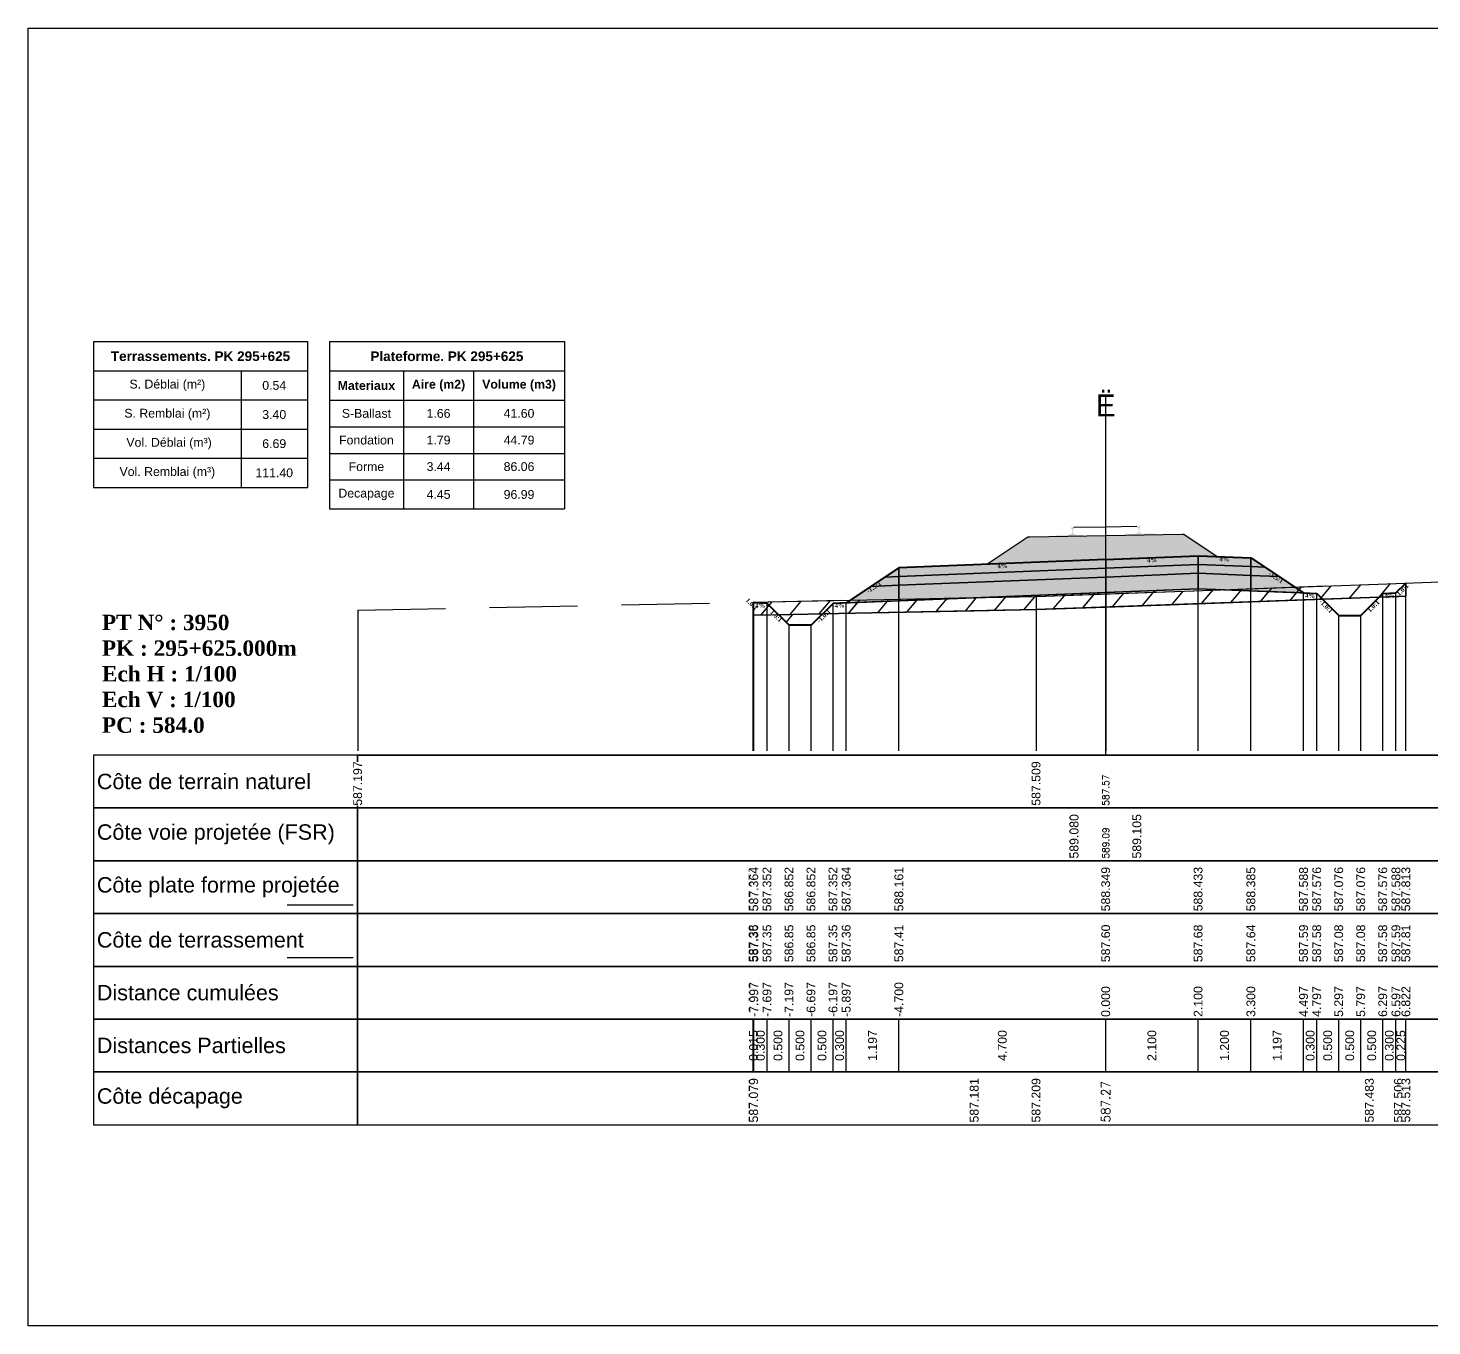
# Model space of a CAD drawing. Header units: millimetres. Extents: x 2762 to 3076, y 916 to 3305.
# Drawn here: x 2873.89 to 2905.79, y 2997.71 to 3027.21 of the extents above; entities that cross this region are included whole.
import ezdxf

# ---------------------------------------------------------------- set-up
doc = ezdxf.new("R2010")
doc.units = ezdxf.units.MM
doc.header["$LTSCALE"] = 2
doc.linetypes.add('CACHE', pattern=[9.525, 6.35, -3.175])
doc.linetypes.add('DASHED', pattern=[0.75, 0.5, -0.25])
for name, color, linetype in [('C-ANNO-TABL', 1, 'Continuous'), ('C-ANNO-TABL-TEXT', 150, 'Continuous'), ('C-ANNO-TABL-TITL', 150, 'Continuous'), ('C-ANNO-TABL-TTBL', 5, 'Continuous'), ('C-ROAD-CORR', 5, 'Continuous'), ('C-ROAD-SCTN', 7, 'Continuous')]:
    doc.layers.add(name, color=color, linetype=linetype)
doc.styles.add('ARIAL', font='arial.ttf')
doc.styles.add('C3D_Etiquette', font='romans.shx')
doc.styles.add('C3D_Profil_Travers', font='romans.shx')
doc.styles.get("Standard").update_dxf_attribs({"font": 'arial.ttf'})

msp = doc.modelspace()

# ---------------------------------------------------------------- hatches: boundary and pattern name
at = {"linetype": 'Continuous', "lineweight": -3}
msp.add_hatch(color=254, dxfattribs=at).paths.add_polyline_path([(2897.169, 3015.472), (2897.166, 3015.657), (2897.28, 3015.68), (2897.628, 3015.686), (2897.628, 3015.692), (2897.554, 3015.69), (2897.554, 3015.7), (2897.555, 3015.701), (2897.556, 3015.702), (2897.558, 3015.702), (2897.578, 3015.704), (2897.581, 3015.705), (2897.584, 3015.706), (2897.612, 3015.717), (2897.614, 3015.718), (2897.615, 3015.72), (2897.616, 3015.721), (2897.617, 3015.725), (2897.618, 3015.732), (2897.619, 3015.741), (2897.62, 3015.752), (2897.62, 3015.776), (2897.619, 3015.792), (2897.618, 3015.798), (2897.617, 3015.804), (2897.616, 3015.808), (2897.616, 3015.81), (2897.615, 3015.814), (2897.614, 3015.815), (2897.613, 3015.817), (2897.612, 3015.818), (2897.61, 3015.819), (2897.595, 3015.824), (2897.592, 3015.826), (2897.592, 3015.827), (2897.591, 3015.828), (2897.591, 3015.831), (2897.591, 3015.849), (2897.591, 3015.853), (2897.592, 3015.855), (2897.594, 3015.858), (2897.596, 3015.859), (2897.599, 3015.861), (2897.6, 3015.861), (2897.604, 3015.862), (2897.608, 3015.863), (2897.611, 3015.863), (2897.615, 3015.863), (2897.62, 3015.863), (2897.623, 3015.864), (2897.626, 3015.864), (2897.63, 3015.864), (2897.633, 3015.864), (2897.637, 3015.864), (2897.642, 3015.864), (2897.645, 3015.863), (2897.649, 3015.863), (2897.653, 3015.862), (2897.654, 3015.862), (2897.656, 3015.86), (2897.659, 3015.859), (2897.661, 3015.857), (2897.662, 3015.854), (2897.663, 3015.85), (2897.663, 3015.832), (2897.663, 3015.829), (2897.662, 3015.828), (2897.662, 3015.827), (2897.659, 3015.825), (2897.644, 3015.819), (2897.643, 3015.819), (2897.641, 3015.817), (2897.64, 3015.816), (2897.64, 3015.814), (2897.639, 3015.811), (2897.638, 3015.809), (2897.638, 3015.804), (2897.637, 3015.798), (2897.637, 3015.792), (2897.636, 3015.776), (2897.637, 3015.752), (2897.638, 3015.742), (2897.639, 3015.733), (2897.641, 3015.726), (2897.642, 3015.722), (2897.642, 3015.72), (2897.644, 3015.719), (2897.646, 3015.718), (2897.674, 3015.708), (2897.677, 3015.707), (2897.681, 3015.706), (2897.701, 3015.705), (2897.702, 3015.705), (2897.703, 3015.704), (2897.704, 3015.703), (2897.704, 3015.693), (2897.63, 3015.692), (2897.63, 3015.686), (2897.834, 3015.69), (2897.966, 3015.661), (2898.8, 3015.676), (2898.931, 3015.709), (2899.135, 3015.712), (2899.135, 3015.718), (2899.061, 3015.717), (2899.061, 3015.726), (2899.062, 3015.727), (2899.063, 3015.728), (2899.064, 3015.729), (2899.084, 3015.731), (2899.088, 3015.731), (2899.091, 3015.732), (2899.119, 3015.743), (2899.121, 3015.745), (2899.122, 3015.746), (2899.123, 3015.747), (2899.124, 3015.752), (2899.125, 3015.759), (2899.126, 3015.768), (2899.127, 3015.778), (2899.126, 3015.802), (2899.125, 3015.818), (2899.125, 3015.824), (2899.124, 3015.83), (2899.123, 3015.835), (2899.123, 3015.837), (2899.122, 3015.84), (2899.121, 3015.842), (2899.12, 3015.843), (2899.118, 3015.844), (2899.117, 3015.845), (2899.102, 3015.85), (2899.099, 3015.852), (2899.098, 3015.853), (2899.098, 3015.854), (2899.098, 3015.857), (2899.097, 3015.875), (2899.098, 3015.879), (2899.099, 3015.882), (2899.101, 3015.884), (2899.103, 3015.886), (2899.106, 3015.887), (2899.107, 3015.887), (2899.11, 3015.888), (2899.114, 3015.889), (2899.118, 3015.889), (2899.122, 3015.89), (2899.127, 3015.89), (2899.13, 3015.89), (2899.133, 3015.89), (2899.136, 3015.89), (2899.14, 3015.89), (2899.144, 3015.89), (2899.149, 3015.89), (2899.152, 3015.89), (2899.156, 3015.889), (2899.16, 3015.888), (2899.161, 3015.888), (2899.163, 3015.887), (2899.165, 3015.885), (2899.168, 3015.883), (2899.169, 3015.881), (2899.169, 3015.876), (2899.17, 3015.858), (2899.17, 3015.856), (2899.169, 3015.854), (2899.169, 3015.853), (2899.166, 3015.852), (2899.151, 3015.846), (2899.149, 3015.845), (2899.148, 3015.844), (2899.147, 3015.842), (2899.146, 3015.84), (2899.146, 3015.837), (2899.145, 3015.835), (2899.144, 3015.831), (2899.144, 3015.825), (2899.143, 3015.818), (2899.143, 3015.802), (2899.143, 3015.778), (2899.145, 3015.768), (2899.146, 3015.759), (2899.147, 3015.752), (2899.148, 3015.748), (2899.149, 3015.746), (2899.15, 3015.745), (2899.153, 3015.744), (2899.181, 3015.734), (2899.184, 3015.733), (2899.187, 3015.732), (2899.207, 3015.731), (2899.209, 3015.731), (2899.21, 3015.73), (2899.211, 3015.729), (2899.211, 3015.719), (2899.137, 3015.718), (2899.137, 3015.712), (2899.485, 3015.719), (2899.6, 3015.7), (2899.604, 3015.515)])
h = msp.add_hatch(dxfattribs=at)
h.set_pattern_fill('GRAVEL', color=252, scale=0.009, style=0)
h.set_pattern_definition([(228.0128, (2895.843941, 3015.253885), (-1.8288, -2.0574), [0.030755, -3.0447435]), (184.96974, (2895.823367, 3015.231025), (2.743199999, 0.228600013), [0.0527764, -5.2248644]), (132.51045, (2895.77079, 3015.226453), (2.286, -2.5146), [0.0372133, -3.684125]), (267.2737, (2895.681635, 3015.169303), (0.2286, 4.572), [0.0480604, -4.7579794]), (292.83365, (2895.679349, 3015.121297), (-1.143, 2.7432), [0.047127, -4.6655827]), (357.2737, (2895.697637, 3015.077863), (-4.572, 0.2286), [0.0480604, -4.7579794]), (37.69424, (2895.7456434, 3015.0755765), (-2.9718, -2.286), [0.0635574, -6.2921804]), (72.25533, (2895.795935, 3015.1144385), (1.6002, 5.0292), [0.0600048, -5.940473]), (121.42957, (2895.814223, 3015.171589), (-1.8288, 2.9718), [0.048223, -4.774099]), (175.23636, (2895.789077, 3015.212737), (2.5146, -0.2286), [0.055054, -2.697654]), (222.39744, (2895.7342134, 3015.2173085), (-2.7432, -2.5146), [0.071197, -7.0485095]), (138.81407, (2895.90795, 3015.167017), (-1.6002, 1.3716), [0.0243004, -2.405751]), (171.46923, (2895.889661, 3015.183019), (2.9718, -0.4572), [0.0462314, -4.5769175]), (225, (2895.84394, 3015.18988), (-3e-17, -0.2286), [0.032329, -0.29096]), (203.1986, (2895.82794, 3015.21731), (1.143, 0.4572), [0.01741, -1.723556]), (291.8014, (2895.811937, 3015.21045), (-0.2286, 0.6858), [0.024621, -1.206428]), (30.9638, (2895.82108, 3015.18759), (0.6858, 0.4572), [0.039989, -1.292967]), (161.565, (2895.85537, 3015.208165), (0.4572, -0.2286), [0.028916, -0.693981]), (16.38954, (2895.67935, 3015.21045), (2.286, 0.6858), [0.040508, -4.0102944]), (70.34618, (2895.718211, 3015.22188), (-0.9144, -2.5146), [0.033984, -3.3643994]), (293.1986, (2895.85537, 3015.253885), (-0.4572, 1.143), [0.034819, -1.7061465]), (343.61046, (2895.869087, 3015.22188), (-2.286, 0.6858), [0.040508, -4.0102944]), (339.44395, (2895.67935, 3015.068719), (-1.143, 0.4572), [0.039063, -1.914096]), (294.77514, (2895.715925, 3015.055003), (-1.143, 2.5146), [0.0327305, -3.2403234]), (66.8014, (2895.857657, 3015.025285), (0.4572, 1.143), [0.034819, -1.7061465]), (17.35402, (2895.871373, 3015.057289), (-2.9718, -0.9144), [0.0383204, -3.793714]), (69.44395, (2895.745643, 3015.025285), (-0.4572, -1.143), [0.0195316, -1.933628]), (101.3099, (2895.84394, 3015.025285), (-0.2286, 0.9144), [0.011656, -1.1539795]), (165.9638, (2895.841655, 3015.036715), (0.6858, -0.2286), [0.047127, -0.895415]), (186.009, (2895.795935, 3015.048145), (2.286, 0.2286), [0.043674, -4.323723]), (303.69, (2895.82108, 3015.167017), (-0.2286, 0.4572), [0.032969, -0.79126]), (353.15723, (2895.839369, 3015.1395845), (3.8862, -0.4572), [0.05756, -5.698441]), (60.9454, (2895.89652, 3015.132727), (-0.9144, -1.6002), [0.023536, -2.330045]), (90, (2895.90795, 3015.1533), (-0.2286, 0.2286), [0.013716, -0.214884]), (120.25644, (2895.791363, 3015.055003), (0.9144, -1.6002), [0.031758, -3.1440547]), (48.0128, (2895.775361, 3015.082435), (1.8288, 2.0574), [0.06151, -3.0139886]), (0, (2895.8165, 3015.12815), (0.2286, 0.2286), [0.059436, -0.169164]), (325.30485, (2895.875945, 3015.128155), (2.286, -1.6002), [0.036145, -3.5783385]), (254.0546, (2895.905663, 3015.10758), (-0.2286, -0.9144), [0.033285, -1.6309485]), (207.64598, (2895.896519, 3015.0755765), (-4.3434, -2.286), [0.054193, -5.365122]), (175.42608, (2895.848513, 3015.0504305), (-2.9718, 0.2286), [0.0573327, -5.675926])])
h.paths.add_polyline_path([(2895.679, 3015.025), (2896.608, 3015.645), (2896.652, 3015.645), (2900.114, 3015.705), (2900.158, 3015.705), (2900.916, 3015.2), (2900.48, 3015.217)])
h = msp.add_hatch(color=11, dxfattribs=at)
h.paths.add_polyline_path([(2901.68, 3014.969), (2901.68, 3015.169), (2901.999, 3014.957)])
h.paths.add_polyline_path([(2900.48, 3015.017), (2900.48, 3015.217), (2901.68, 3015.169), (2901.68, 3014.969)])
h.paths.add_polyline_path([(2898.38, 3014.933), (2898.38, 3015.133), (2900.48, 3015.217), (2900.48, 3015.017)])
h.paths.add_polyline_path([(2893.68, 3014.745), (2893.68, 3014.945), (2898.38, 3015.133), (2898.38, 3014.933)])
h.paths.add_polyline_path([(2893.36, 3014.733), (2893.68, 3014.945), (2893.68, 3014.745)])
h = msp.add_hatch(color=30, dxfattribs=at)
h.paths.add_polyline_path([(2901.68, 3014.769), (2901.68, 3014.969), (2901.999, 3014.957), (2902.318, 3014.744)])
h.paths.add_polyline_path([(2900.48, 3014.817), (2900.48, 3015.017), (2901.68, 3014.969), (2901.68, 3014.769)])
h.paths.add_polyline_path([(2898.38, 3014.733), (2898.38, 3014.933), (2900.48, 3015.017), (2900.48, 3014.817)])
h.paths.add_polyline_path([(2893.68, 3014.545), (2893.68, 3014.745), (2898.38, 3014.933), (2898.38, 3014.733)])
h.paths.add_polyline_path([(2893.041, 3014.52), (2893.36, 3014.733), (2893.68, 3014.745), (2893.68, 3014.545)])
h = msp.add_hatch(dxfattribs=at)
h.set_pattern_fill('_U', color=150, scale=0.5, angle=50, style=0, pattern_type=0)
h.set_pattern_definition([(50, (2904.59135, 3014.27433), (-0.383022, 0.321394), [])])
h.paths.add_polyline_path([(2904.591, 3014.274), (2904.676, 3014.359), (2904.976, 3014.371), (2905.201, 3014.596), (2905.201, 3014.296)])
h.paths.add_polyline_path([(2902.676, 3014.505), (2905.201, 3014.596), (2904.976, 3014.371), (2904.676, 3014.359), (2904.591, 3014.274), (2903.308, 3014.228), (2903.176, 3014.359), (2902.876, 3014.371)])
h.paths.add_polyline_path([(2891.942, 3013.895), (2892.183, 3014.135), (2892.483, 3014.147), (2892.573, 3014.207), (2896.797, 3014.293), (2902.676, 3014.505), (2902.876, 3014.371), (2903.176, 3014.359), (2903.308, 3014.228), (2896.797, 3013.993)])
h.paths.add_polyline_path([(2890.368, 3014.163), (2892.573, 3014.207), (2892.483, 3014.147), (2892.183, 3014.135), (2891.942, 3013.895), (2890.944, 3013.874), (2890.683, 3014.135), (2890.383, 3014.147)])
h.paths.add_polyline_path([(2890.368, 3013.863), (2890.368, 3014.163), (2890.383, 3014.147), (2890.683, 3014.135), (2890.944, 3013.874)])
h = msp.add_hatch(dxfattribs=at)
h.set_pattern_fill('_U', color=3, angle=50, style=0, pattern_type=0)
h.set_pattern_definition([(50, (2904.5914, 3014.2743), (-0.766044, 0.64279), [])])
h.paths.add_polyline_path([(2904.591, 3014.274), (2904.676, 3014.359), (2904.976, 3014.371), (2905.201, 3014.596), (2905.201, 3014.296)])
h.paths.add_polyline_path([(2891.942, 3013.895), (2892.183, 3014.135), (2900.48, 3014.467), (2903.176, 3014.359), (2903.308, 3014.228), (2896.797, 3013.993)])
h.paths.add_polyline_path([(2890.368, 3013.863), (2890.368, 3014.163), (2890.383, 3014.147), (2890.683, 3014.135), (2890.944, 3013.874)])
h = msp.add_hatch(color=83, dxfattribs=at)
h.paths.add_polyline_path([(2901.68, 3014.419), (2901.68, 3014.769), (2902.318, 3014.744), (2902.876, 3014.371)])
h.paths.add_polyline_path([(2900.48, 3014.467), (2900.48, 3014.817), (2901.68, 3014.769), (2901.68, 3014.419)])
h.paths.add_polyline_path([(2898.38, 3014.383), (2898.38, 3014.733), (2900.48, 3014.817), (2900.48, 3014.467)])
h.paths.add_polyline_path([(2893.68, 3014.195), (2893.68, 3014.545), (2898.38, 3014.733), (2898.38, 3014.383)])
h.paths.add_polyline_path([(2892.483, 3014.147), (2893.041, 3014.52), (2893.68, 3014.545), (2893.68, 3014.195)])
h = msp.add_hatch(dxfattribs=at)
h.set_pattern_fill('_U', color=1, angle=50, style=0, pattern_type=0)
h.set_pattern_definition([(50, (2903.3079, 3014.228), (-0.766044, 0.64279), [])])
h.paths.add_polyline_path([(2903.308, 3014.228), (2904.591, 3014.274), (2904.176, 3013.859), (2903.676, 3013.859)])
h.paths.add_polyline_path([(2890.944, 3013.874), (2891.942, 3013.895), (2891.683, 3013.635), (2891.183, 3013.635)])

# ---------------------------------------------------------------- linework, layer by layer
at = {"color": 7, "linetype": 'Continuous', "lineweight": -3}
for p, q in [((2898.38, 3010.684), (2898.38, 3018.884)), ((2881.379, 3010.684), (2915.381, 3010.684)), ((2890.368, 3003.484), (2890.368, 3004.684)), ((2890.383, 3003.484), (2890.383, 3004.684)), ((2890.383, 3003.484), (2890.383, 3004.684)), ((2890.683, 3003.484), (2890.683, 3004.684)), ((2890.683, 3003.484), (2890.683, 3004.684)), ((2891.183, 3003.484), (2891.183, 3004.684)), ((2891.183, 3003.484), (2891.183, 3004.684)), ((2891.683, 3003.484), (2891.683, 3004.684)), ((2891.683, 3003.484), (2891.683, 3004.684)), ((2892.183, 3003.484), (2892.183, 3004.684)), ((2892.183, 3003.484), (2892.183, 3004.684)), ((2892.483, 3003.484), (2892.483, 3004.684)), ((2892.483, 3003.484), (2892.483, 3004.684)), ((2893.68, 3003.484), (2893.68, 3004.684)), ((2893.68, 3003.484), (2893.68, 3004.684)), ((2898.38, 3003.484), (2898.38, 3004.684)), ((2898.38, 3003.484), (2898.38, 3004.684)), ((2900.48, 3003.484), (2900.48, 3004.684)), ((2900.48, 3003.484), (2900.48, 3004.684)), ((2901.68, 3003.484), (2901.68, 3004.684)), ((2901.68, 3003.484), (2901.68, 3004.684)), ((2902.876, 3003.484), (2902.876, 3004.684)), ((2902.876, 3003.484), (2902.876, 3004.684)), ((2903.176, 3003.484), (2903.176, 3004.684)), ((2903.176, 3003.484), (2903.176, 3004.684)), ((2903.676, 3003.484), (2903.676, 3004.684)), ((2903.676, 3003.484), (2903.676, 3004.684)), ((2904.176, 3003.484), (2904.176, 3004.684)), ((2904.176, 3003.484), (2904.176, 3004.684)), ((2904.676, 3003.484), (2904.676, 3004.684)), ((2904.676, 3003.484), (2904.676, 3004.684)), ((2904.976, 3003.484), (2904.976, 3004.684)), ((2904.976, 3003.484), (2904.976, 3004.684)), ((2905.201, 3003.484), (2905.201, 3004.684))]:
    msp.add_line(p, q, dxfattribs=at)
at = {"color": 251, "linetype": 'Continuous', "lineweight": -3}
for p, q in [((2895.679, 3015.025), (2896.608, 3015.645)), ((2896.608, 3015.645), (2896.652, 3015.645)), ((2896.652, 3015.645), (2900.114, 3015.705)), ((2900.114, 3015.705), (2900.158, 3015.705)), ((2900.158, 3015.705), (2900.916, 3015.2)), ((2900.48, 3015.217), (2895.679, 3015.025)), ((2898.38, 3015.133), (2900.48, 3015.217)), ((2900.916, 3015.2), (2900.48, 3015.217)), ((2900.48, 3015.017), (2900.48, 3015.217)), ((2900.48, 3015.217), (2901.68, 3015.169)), ((2900.48, 3015.217), (2900.48, 3015.017)), ((2901.68, 3014.969), (2901.68, 3015.169)), ((2901.68, 3015.169), (2901.999, 3014.957)), ((2901.68, 3015.169), (2901.68, 3014.969)), ((2893.36, 3014.733), (2893.68, 3014.945)), ((2893.68, 3014.945), (2898.38, 3015.133)), ((2893.68, 3014.745), (2893.68, 3014.945)), ((2893.68, 3014.945), (2893.68, 3014.745)), ((2898.38, 3014.933), (2893.68, 3014.745)), ((2898.38, 3014.933), (2898.38, 3015.133)), ((2898.38, 3015.133), (2898.38, 3014.933)), ((2900.48, 3015.017), (2898.38, 3014.933)), ((2901.68, 3014.969), (2900.48, 3015.017)), ((2901.999, 3014.957), (2901.68, 3014.969)), ((2893.68, 3014.745), (2893.36, 3014.733))]:
    msp.add_line(p, q, dxfattribs=at)
at = {"color": 53, "linetype": 'Continuous', "lineweight": -3}
for p, q in [((2893.68, 3014.745), (2898.38, 3014.933)), ((2898.38, 3014.933), (2900.48, 3015.017)), ((2898.38, 3014.733), (2898.38, 3014.933)), ((2898.38, 3014.933), (2898.38, 3014.733)), ((2900.48, 3014.817), (2900.48, 3015.017)), ((2900.48, 3015.017), (2901.68, 3014.969)), ((2900.48, 3015.017), (2900.48, 3014.817)), ((2901.68, 3014.769), (2901.68, 3014.969)), ((2901.68, 3014.969), (2901.999, 3014.957)), ((2901.68, 3014.969), (2901.68, 3014.769)), ((2901.999, 3014.957), (2902.318, 3014.744)), ((2892.483, 3014.147), (2893.041, 3014.52)), ((2893.041, 3014.52), (2893.36, 3014.733)), ((2893.68, 3014.545), (2893.041, 3014.52)), ((2893.041, 3014.52), (2893.68, 3014.545)), ((2893.36, 3014.733), (2893.68, 3014.745)), ((2893.68, 3014.545), (2893.68, 3014.745)), ((2893.68, 3014.745), (2893.68, 3014.545)), ((2898.38, 3014.733), (2893.68, 3014.545)), ((2893.68, 3014.545), (2898.38, 3014.733)), ((2893.68, 3014.195), (2893.68, 3014.545)), ((2893.68, 3014.545), (2893.68, 3014.195)), ((2900.48, 3014.817), (2898.38, 3014.733)), ((2898.38, 3014.733), (2900.48, 3014.817)), ((2898.38, 3014.383), (2898.38, 3014.733)), ((2898.38, 3014.733), (2898.38, 3014.383)), ((2901.68, 3014.769), (2900.48, 3014.817)), ((2900.48, 3014.467), (2900.48, 3014.817)), ((2900.48, 3014.817), (2901.68, 3014.769)), ((2900.48, 3014.817), (2900.48, 3014.467)), ((2902.318, 3014.744), (2901.68, 3014.769)), ((2901.68, 3014.419), (2901.68, 3014.769)), ((2901.68, 3014.769), (2902.318, 3014.744)), ((2901.68, 3014.769), (2901.68, 3014.419)), ((2902.318, 3014.744), (2902.876, 3014.371)), ((2893.68, 3014.195), (2892.483, 3014.147)), ((2898.38, 3014.383), (2893.68, 3014.195)), ((2900.48, 3014.467), (2898.38, 3014.383)), ((2901.68, 3014.419), (2900.48, 3014.467)), ((2902.876, 3014.371), (2901.68, 3014.419))]:
    msp.add_line(p, q, dxfattribs=at)
at = {"color": 105, "linetype": 'DASHED', "lineweight": -3, "ltscale": 2}
for p, q in [((2898.38, 3014.35), (2915.38, 3014.964)), ((2881.38, 3013.98), (2896.797, 3014.293)), ((2896.797, 3014.293), (2898.38, 3014.35))]:
    msp.add_line(p, q, dxfattribs=at)
at = {"color": 253, "linetype": 'Continuous', "lineweight": -3}
for p, q in [((2896.797, 3014.293), (2902.676, 3014.505)), ((2902.676, 3014.505), (2905.201, 3014.596)), ((2902.876, 3014.371), (2902.676, 3014.505)), ((2902.676, 3014.505), (2902.876, 3014.371)), ((2904.976, 3014.371), (2905.201, 3014.596)), ((2905.201, 3014.596), (2904.976, 3014.371)), ((2904.976, 3014.371), (2905.201, 3014.596)), ((2905.201, 3014.596), (2905.201, 3014.296)), ((2905.201, 3014.596), (2905.201, 3014.296)), ((2890.368, 3014.163), (2892.573, 3014.207)), ((2892.183, 3014.135), (2900.48, 3014.467)), ((2892.483, 3014.147), (2892.573, 3014.207)), ((2892.573, 3014.207), (2892.483, 3014.147)), ((2892.573, 3014.207), (2896.797, 3014.293)), ((2903.308, 3014.228), (2896.797, 3013.993)), ((2903.308, 3014.228), (2896.797, 3013.993)), ((2900.48, 3014.467), (2903.176, 3014.359)), ((2903.176, 3014.359), (2902.876, 3014.371)), ((2902.876, 3014.371), (2903.176, 3014.359)), ((2903.308, 3014.228), (2903.176, 3014.359)), ((2903.176, 3014.359), (2903.308, 3014.228)), ((2903.176, 3014.359), (2903.308, 3014.228)), ((2904.591, 3014.274), (2903.308, 3014.228)), ((2903.308, 3014.228), (2904.591, 3014.274)), ((2903.676, 3013.859), (2903.308, 3014.228)), ((2904.591, 3014.274), (2904.176, 3013.859)), ((2904.591, 3014.274), (2904.676, 3014.359)), ((2904.676, 3014.359), (2904.591, 3014.274)), ((2904.591, 3014.274), (2904.676, 3014.359)), ((2905.201, 3014.296), (2904.591, 3014.274)), ((2905.201, 3014.296), (2904.591, 3014.274)), ((2904.676, 3014.359), (2904.976, 3014.371)), ((2904.976, 3014.371), (2904.676, 3014.359)), ((2904.676, 3014.359), (2904.976, 3014.371)), ((2890.383, 3014.147), (2890.368, 3014.163)), ((2890.368, 3013.863), (2890.368, 3014.163)), ((2890.368, 3014.163), (2890.383, 3014.147)), ((2890.368, 3013.863), (2890.368, 3014.163)), ((2890.368, 3014.163), (2890.383, 3014.147)), ((2890.944, 3013.874), (2890.368, 3013.863)), ((2890.944, 3013.874), (2890.368, 3013.863)), ((2890.683, 3014.135), (2890.383, 3014.147)), ((2890.383, 3014.147), (2890.683, 3014.135)), ((2890.383, 3014.147), (2890.683, 3014.135)), ((2890.944, 3013.874), (2890.683, 3014.135)), ((2890.683, 3014.135), (2890.944, 3013.874)), ((2890.683, 3014.135), (2890.944, 3013.874)), ((2891.942, 3013.895), (2890.944, 3013.874)), ((2890.944, 3013.874), (2891.942, 3013.895)), ((2891.183, 3013.635), (2890.944, 3013.874)), ((2891.942, 3013.895), (2891.683, 3013.635)), ((2891.942, 3013.895), (2892.183, 3014.135)), ((2892.183, 3014.135), (2891.942, 3013.895)), ((2891.942, 3013.895), (2892.183, 3014.135)), ((2896.797, 3013.993), (2891.942, 3013.895)), ((2896.797, 3013.993), (2891.942, 3013.895)), ((2892.183, 3014.135), (2892.483, 3014.147)), ((2892.483, 3014.147), (2892.183, 3014.135)), ((2891.683, 3013.635), (2891.183, 3013.635)), ((2904.176, 3013.859), (2903.676, 3013.859))]:
    msp.add_line(p, q, dxfattribs=at)
at = {"color": 8, "linetype": 'CACHE', "lineweight": -3}
for p, q in [((2905.201, 3010.784), (2905.201, 3014.596)), ((2893.68, 3010.784), (2893.68, 3014.195)), ((2898.38, 3010.784), (2898.38, 3014.383)), ((2898.38, 3010.784), (2898.38, 3014.383)), ((2900.48, 3010.784), (2900.48, 3014.467)), ((2901.68, 3010.784), (2901.68, 3014.419)), ((2902.876, 3010.784), (2902.876, 3014.371)), ((2903.176, 3010.784), (2903.176, 3014.359)), ((2904.676, 3010.784), (2904.676, 3014.359)), ((2904.976, 3010.784), (2904.976, 3014.371)), ((2890.368, 3010.784), (2890.368, 3014.163)), ((2890.383, 3010.784), (2890.383, 3014.147)), ((2890.683, 3010.784), (2890.683, 3014.135)), ((2892.183, 3010.784), (2892.183, 3014.135)), ((2892.483, 3010.784), (2892.483, 3014.147)), ((2891.183, 3010.784), (2891.183, 3013.635)), ((2891.683, 3010.784), (2891.683, 3013.635)), ((2903.676, 3010.784), (2903.676, 3013.859)), ((2904.176, 3010.784), (2904.176, 3013.859))]:
    msp.add_line(p, q, dxfattribs=at)
at = {"color": 98, "linetype": 'CACHE', "lineweight": -3}
for p, q in [((2896.797, 3014.293), (2896.797, 3010.784)), ((2898.38, 3014.35), (2898.38, 3010.784)), ((2881.38, 3013.98), (2881.38, 3010.784))]:
    msp.add_line(p, q, dxfattribs=at)
at = {"color": 6, "linetype": 'Continuous', "lineweight": -3}
for p, q in [((2898.38, 3014.05), (2904.372, 3014.266)), ((2904.372, 3014.266), (2905.031, 3014.29)), ((2905.031, 3014.29), (2905.201, 3014.296)), ((2890.368, 3013.863), (2890.379, 3013.863)), ((2890.379, 3013.863), (2895.392, 3013.965)), ((2895.392, 3013.965), (2896.797, 3013.993)), ((2896.797, 3013.993), (2898.38, 3014.05))]:
    msp.add_line(p, q, dxfattribs=at)
at = {"color": 154, "linetype": 'Continuous', "lineweight": -3}
msp.add_line((2879.779, 3007.284), (2881.279, 3007.284), dxfattribs=at)
at = {"color": 1, "linetype": 'Continuous', "lineweight": -3}
msp.add_line((2879.779, 3006.084), (2881.279, 3006.084), dxfattribs=at)
at = {"color": 7, "linetype": 'Continuous', "lineweight": -3}
for points in [[(2881.379, 3009.484), (2881.379, 3010.684), (2875.379, 3010.684), (2875.379, 3009.484)], [(2881.379, 3009.484), (2915.381, 3009.484), (2915.381, 3010.684), (2881.379, 3010.684)], [(2881.379, 3008.284), (2881.379, 3009.484), (2875.379, 3009.484), (2875.379, 3008.284)], [(2881.379, 3008.284), (2915.381, 3008.284), (2915.381, 3009.484), (2881.379, 3009.484)], [(2881.379, 3007.084), (2881.379, 3008.284), (2875.379, 3008.284), (2875.379, 3007.084)], [(2881.379, 3007.084), (2915.381, 3007.084), (2915.381, 3008.284), (2881.379, 3008.284)], [(2881.379, 3005.884), (2881.379, 3007.084), (2875.379, 3007.084), (2875.379, 3005.884)], [(2881.379, 3005.884), (2915.381, 3005.884), (2915.381, 3007.084), (2881.379, 3007.084)], [(2881.379, 3004.684), (2881.379, 3005.884), (2875.379, 3005.884), (2875.379, 3004.684)], [(2881.379, 3004.684), (2915.381, 3004.684), (2915.381, 3005.884), (2881.379, 3005.884)], [(2881.379, 3003.484), (2881.379, 3004.684), (2875.379, 3004.684), (2875.379, 3003.484)], [(2881.379, 3003.484), (2915.381, 3003.484), (2915.381, 3004.684), (2881.379, 3004.684)], [(2881.379, 3002.284), (2881.379, 3003.484), (2875.379, 3003.484), (2875.379, 3002.284)], [(2881.379, 3002.284), (2915.381, 3002.284), (2915.381, 3003.484), (2881.379, 3003.484)]]:
    msp.add_3dface(points, dxfattribs=at)
at = {"layer": 'C-ANNO-TABL', "color": 7, "linetype": 'Continuous', "lineweight": -3}
for p, q in [((2875.379, 3019.419), (2878.731, 3019.419)), ((2878.731, 3019.419), (2880.238, 3019.419)), ((2878.731, 3019.419), (2878.731, 3018.757)), ((2880.738, 3019.416), (2882.42, 3019.416)), ((2882.42, 3019.416), (2884.016, 3019.416)), ((2882.42, 3019.416), (2882.42, 3018.754)), ((2884.016, 3019.416), (2886.078, 3019.416)), ((2884.016, 3019.416), (2884.016, 3018.754)), ((2875.379, 3018.757), (2878.731, 3018.757)), ((2878.731, 3018.757), (2880.238, 3018.757)), ((2878.731, 3018.757), (2878.731, 3018.095)), ((2880.738, 3018.754), (2882.42, 3018.754)), ((2882.42, 3018.754), (2884.016, 3018.754)), ((2882.42, 3018.754), (2882.42, 3018.147)), ((2884.016, 3018.754), (2886.078, 3018.754)), ((2884.016, 3018.754), (2884.016, 3018.147)), ((2875.379, 3018.095), (2878.731, 3018.095)), ((2878.731, 3018.095), (2880.238, 3018.095)), ((2878.731, 3018.095), (2878.731, 3017.432)), ((2880.738, 3018.147), (2882.42, 3018.147)), ((2882.42, 3018.147), (2884.016, 3018.147)), ((2882.42, 3018.147), (2882.42, 3017.543)), ((2884.016, 3018.147), (2886.078, 3018.147)), ((2884.016, 3018.147), (2884.016, 3017.543)), ((2875.379, 3017.432), (2878.731, 3017.432)), ((2878.731, 3017.432), (2880.238, 3017.432)), ((2878.731, 3017.432), (2878.731, 3016.77)), ((2880.738, 3017.543), (2882.42, 3017.543)), ((2882.42, 3017.543), (2884.016, 3017.543)), ((2882.42, 3017.543), (2882.42, 3016.939)), ((2884.016, 3017.543), (2886.078, 3017.543)), ((2884.016, 3017.543), (2884.016, 3016.939)), ((2880.738, 3016.939), (2882.42, 3016.939)), ((2882.42, 3016.939), (2884.016, 3016.939)), ((2882.42, 3016.939), (2882.42, 3016.28)), ((2884.016, 3016.939), (2886.078, 3016.939)), ((2884.016, 3016.939), (2884.016, 3016.28))]:
    msp.add_line(p, q, dxfattribs=at)
at = {"layer": 'C-ANNO-TABL-TTBL', "color": 7, "linetype": 'Continuous', "lineweight": -3}
for p, q in [((2875.379, 3020.084), (2880.238, 3020.084)), ((2875.379, 3020.084), (2875.379, 3019.419)), ((2880.238, 3020.084), (2880.238, 3019.419)), ((2880.738, 3020.084), (2886.078, 3020.084)), ((2880.738, 3020.084), (2880.738, 3019.416)), ((2886.078, 3020.084), (2886.078, 3019.416)), ((2875.379, 3019.419), (2875.379, 3018.757)), ((2880.238, 3019.419), (2880.238, 3018.757)), ((2880.738, 3019.416), (2880.738, 3018.754)), ((2886.078, 3019.416), (2886.078, 3018.754)), ((2875.379, 3018.757), (2875.379, 3018.095)), ((2880.238, 3018.757), (2880.238, 3018.095)), ((2880.738, 3018.754), (2880.738, 3018.147)), ((2886.078, 3018.754), (2886.078, 3018.147)), ((2875.379, 3018.095), (2875.379, 3017.432)), ((2880.238, 3018.095), (2880.238, 3017.432)), ((2880.738, 3018.147), (2880.738, 3017.543)), ((2886.078, 3018.147), (2886.078, 3017.543)), ((2875.379, 3017.432), (2875.379, 3016.77)), ((2880.238, 3017.432), (2880.238, 3016.77)), ((2880.738, 3017.543), (2880.738, 3016.939)), ((2886.078, 3017.543), (2886.078, 3016.939)), ((2875.379, 3016.77), (2878.731, 3016.77)), ((2878.731, 3016.77), (2880.238, 3016.77)), ((2880.738, 3016.939), (2880.738, 3016.28)), ((2886.078, 3016.939), (2886.078, 3016.28)), ((2880.738, 3016.28), (2882.42, 3016.28)), ((2882.42, 3016.28), (2884.016, 3016.28)), ((2884.016, 3016.28), (2886.078, 3016.28))]:
    msp.add_line(p, q, dxfattribs=at)
at = {"layer": 'C-ROAD-CORR', "color": 1, "linetype": 'Continuous', "lineweight": 40}
for p, q in [((2898.38, 3015.133), (2900.48, 3015.217)), ((2900.48, 3015.217), (2901.68, 3015.169)), ((2901.68, 3015.169), (2902.876, 3014.371)), ((2893.68, 3014.945), (2892.483, 3014.147)), ((2898.38, 3015.133), (2893.68, 3014.945)), ((2904.976, 3014.371), (2905.201, 3014.596)), ((2902.876, 3014.371), (2903.176, 3014.359)), ((2903.176, 3014.359), (2903.676, 3013.859)), ((2904.176, 3013.859), (2904.676, 3014.359)), ((2904.676, 3014.359), (2904.976, 3014.371)), ((2890.383, 3014.147), (2890.368, 3014.163)), ((2890.683, 3014.135), (2890.383, 3014.147)), ((2891.183, 3013.635), (2890.683, 3014.135)), ((2892.183, 3014.135), (2891.683, 3013.635)), ((2892.483, 3014.147), (2892.183, 3014.135)), ((2891.683, 3013.635), (2891.183, 3013.635)), ((2903.676, 3013.859), (2904.176, 3013.859))]:
    msp.add_line(p, q, dxfattribs=at)
at = {"layer": 'C-ROAD-CORR', "color": 102, "linetype": 'Continuous', "lineweight": -3, "ltscale": 0.5}
for p, q in [((2893.68, 3014.195), (2892.483, 3014.147)), ((2898.38, 3014.383), (2893.68, 3014.195)), ((2898.38, 3014.383), (2900.48, 3014.467)), ((2900.48, 3014.467), (2901.68, 3014.419)), ((2901.68, 3014.419), (2902.876, 3014.371))]:
    msp.add_line(p, q, dxfattribs=at)
at = {"layer": 'C-ROAD-CORR', "color": 1, "linetype": 'Continuous', "lineweight": -3}
for p, q in [((2903.176, 3014.359), (2903.676, 3013.859)), ((2904.176, 3013.859), (2904.676, 3014.359)), ((2891.183, 3013.635), (2890.683, 3014.135)), ((2892.183, 3014.135), (2891.683, 3013.635))]:
    msp.add_line(p, q, dxfattribs=at)
at = {"layer": 'C-ROAD-SCTN', "color": 154, "linetype": 'Continuous', "lineweight": -3}
for p, q in [((2897.656, 3015.864), (2897.662, 3015.864)), ((2897.662, 3015.864), (2898.38, 3015.877)), ((2898.38, 3015.877), (2899.088, 3015.889)), ((2898.38, 3015.133), (2900.48, 3015.217)), ((2900.48, 3015.217), (2901.68, 3015.169)), ((2901.68, 3015.169), (2902.876, 3014.371)), ((2892.483, 3014.147), (2893.68, 3014.945)), ((2893.68, 3014.945), (2898.38, 3015.133)), ((2904.976, 3014.371), (2905.201, 3014.596)), ((2902.876, 3014.371), (2903.176, 3014.359)), ((2903.176, 3014.359), (2903.676, 3013.859)), ((2904.176, 3013.859), (2904.676, 3014.359)), ((2904.676, 3014.359), (2904.976, 3014.371)), ((2890.368, 3014.163), (2890.383, 3014.147)), ((2890.383, 3014.147), (2890.683, 3014.135)), ((2890.683, 3014.135), (2891.183, 3013.635)), ((2891.683, 3013.635), (2892.183, 3014.135)), ((2892.183, 3014.135), (2892.483, 3014.147)), ((2891.183, 3013.635), (2891.683, 3013.635)), ((2903.676, 3013.859), (2904.176, 3013.859))]:
    msp.add_line(p, q, dxfattribs=at)
at = {"layer": 'C-ROAD-SCTN', "color": 140, "linetype": 'Continuous', "lineweight": -3}
for p, q in [((2895.679, 3015.025), (2896.608, 3015.645)), ((2896.608, 3015.645), (2896.652, 3015.645)), ((2896.652, 3015.645), (2898.38, 3015.675)), ((2898.38, 3015.675), (2900.114, 3015.705)), ((2900.114, 3015.705), (2900.158, 3015.705)), ((2900.158, 3015.705), (2900.916, 3015.2))]:
    msp.add_line(p, q, dxfattribs=at)
at = {"layer": 'C-ROAD-SCTN', "color": 1, "linetype": 'Continuous', "lineweight": -3}
for p, q in [((2904.976, 3014.371), (2905.201, 3014.596)), ((2892.483, 3014.147), (2893.68, 3014.195)), ((2893.68, 3014.195), (2898.38, 3014.383)), ((2898.38, 3014.383), (2900.48, 3014.467)), ((2900.48, 3014.467), (2901.68, 3014.419)), ((2901.68, 3014.419), (2902.876, 3014.371)), ((2902.876, 3014.371), (2903.176, 3014.359)), ((2903.176, 3014.359), (2903.676, 3013.859)), ((2904.176, 3013.859), (2904.676, 3014.359)), ((2904.676, 3014.359), (2904.976, 3014.371)), ((2890.368, 3014.163), (2890.383, 3014.147)), ((2890.383, 3014.147), (2890.683, 3014.135)), ((2890.683, 3014.135), (2891.183, 3013.635)), ((2891.683, 3013.635), (2892.183, 3014.135)), ((2892.183, 3014.135), (2892.483, 3014.147)), ((2891.183, 3013.635), (2891.683, 3013.635)), ((2903.676, 3013.859), (2904.176, 3013.859))]:
    msp.add_line(p, q, dxfattribs=at)

# ---------------------------------------------------------------- texts
at = {"color": 7, "linetype": 'Continuous', "lineweight": -3}
for s, insert, char_height, attachment_point, style in [('{\\fWingdings|b0|i0|c2|p0;Ë}', (2898.38, 3018.384), 0.5, 8, 'C3D_Profil_Travers'), ('{\\fTimes New Roman|b1|i0|c0|p18;PT N° : 3950\\PPK : 295+625.000m\\PEch H : 1/100\\PEch V : 1/100\\PPC : 584.0}', (2875.568, 3011.184), 0.35, 7, 'C3D_Profil_Travers'), ('{\\fArial|b0|i0|c0|p34;Côte de terrain naturel}', (2875.454, 3010.084), 0.35, 4, 'C3D_Etiquette'), ('{\\fArial|b0|i0|c0|p34;Côte plate forme projetée}', (2875.454, 3007.684), 0.35, 4, 'C3D_Etiquette'), ('{\\fArial|b0|i0|c0|p34;Côte de terrassement}', (2875.454, 3006.484), 0.35, 4, 'C3D_Etiquette'), ('{\\fArial|b0|i0|c0|p34;Distance cumulées}', (2875.454, 3005.284), 0.35, 4, 'C3D_Etiquette'), ('{\\fArial|b0|i0|c0|p34;Distances Partielles}', (2875.454, 3004.084), 0.35, 4, 'C3D_Etiquette'), ('{\\fArial|b0|i0|c0|p34;Côte décapage}', (2875.454, 3002.884), 0.35, 4, 'C3D_Etiquette')]:
    msp.add_mtext(s, dxfattribs=dict(at, insert=insert, char_height=char_height, attachment_point=attachment_point, style=style))
at = {"color": 7, "linetype": 'Continuous', "lineweight": -3, "char_height": 0.1, "attachment_point": 2, "style": 'C3D_Etiquette'}
for s, insert, width, rotation in [('{\\fTimes New Roman|b1|i0|c0|p18;4%}', (2899.43, 3015.171), 0.37094, 2.2906), ('{\\fTimes New Roman|b1|i0|c0|p18;4%}', (2901.079, 3015.189), 0.42071, 357.7094), ('{\\fTimes New Roman|b1|i0|c0|p18;4%}', (2896.03, 3015.035), 0.42071, 2.2906), ('{\\fTimes New Roman|b1|i0|c0|p18;-1.5:1}', (2902.276, 3014.767), 0.34598, 326.3099), ('{\\fTimes New Roman|b1|i0|c0|p18;-1.5:1}', (2893.083, 3014.543), 0.34598, 33.6901), ('{\\fTimes New Roman|b1|i0|c0|p18;1.0:1}', (2905.092, 3014.481), 0.29001, 45), ('{\\fTimes New Roman|b1|i0|c0|p18;1.0:1}', (2890.372, 3014.152), 0.29001, 315), ('{\\fTimes New Roman|b1|i0|c0|p18;4%}', (2903.026, 3014.361), 0.42071, 357.7094), ('{\\fTimes New Roman|b1|i0|c0|p18;-1.0:1}', (2903.424, 3014.107), 0.34598, 315), ('{\\fTimes New Roman|b1|i0|c0|p18;1.0:1}', (2904.429, 3014.107), 0.29001, 45), ('{\\fTimes New Roman|b1|i0|c0|p18;4%}', (2904.827, 3014.361), 0.37094, 2.2906), ('{\\fTimes New Roman|b1|i0|c0|p18;4%}', (2890.533, 3014.137), 0.37094, 357.7094), ('{\\fTimes New Roman|b1|i0|c0|p18;1.0:1}', (2890.93, 3013.883), 0.29001, 315), ('{\\fTimes New Roman|b1|i0|c0|p18;-1.0:1}', (2891.936, 3013.883), 0.34598, 45), ('{\\fTimes New Roman|b1|i0|c0|p18;4%}', (2892.333, 3014.137), 0.42071, 2.2906)]:
    msp.add_mtext(s, dxfattribs=dict(at, insert=insert, width=width, rotation=rotation))
at = {"color": 7, "linetype": 'Continuous', "lineweight": -3, "rotation": 90, "style": 'C3D_Profil_Travers'}
for s, insert, char_height, attachment_point in [('587.57', (2898.38, 3009.534), 0.15, 4), ('589.09', (2898.38, 3008.334), 0.15, 4), ('{\\fArial|b0|i0|c0|p34;587.38}', (2890.368, 3005.979), 0.2, 4), ('{\\fArial|b0|i0|c0|p34;587.36}', (2890.383, 3005.979), 0.2, 4), ('{\\fArial|b0|i0|c0|p34;587.35}', (2890.683, 3005.979), 0.2, 4), ('{\\fArial|b0|i0|c0|p34;586.85}', (2891.183, 3005.979), 0.2, 4), ('{\\fArial|b0|i0|c0|p34;586.85}', (2891.683, 3005.979), 0.2, 4), ('{\\fArial|b0|i0|c0|p34;587.35}', (2892.183, 3005.979), 0.2, 4), ('{\\fArial|b0|i0|c0|p34;587.36}', (2892.483, 3005.979), 0.2, 4), ('{\\fArial|b0|i0|c0|p34;587.41}', (2893.68, 3005.979), 0.2, 4), ('{\\fArial|b0|i0|c0|p34;587.60}', (2898.38, 3005.979), 0.2, 4), ('{\\fArial|b0|i0|c0|p34;587.68}', (2900.48, 3005.979), 0.2, 4), ('{\\fArial|b0|i0|c0|p34;587.64}', (2901.68, 3005.979), 0.2, 4), ('{\\fArial|b0|i0|c0|p34;587.59}', (2902.876, 3005.979), 0.2, 4), ('{\\fArial|b0|i0|c0|p34;587.58}', (2903.176, 3005.979), 0.2, 4), ('{\\fArial|b0|i0|c0|p34;587.08}', (2903.676, 3005.979), 0.2, 4), ('{\\fArial|b0|i0|c0|p34;587.08}', (2904.176, 3005.979), 0.2, 4), ('{\\fArial|b0|i0|c0|p34;587.58}', (2904.676, 3005.979), 0.2, 4), ('{\\fArial|b0|i0|c0|p34;587.59}', (2904.976, 3005.979), 0.2, 4), ('{\\fArial|b0|i0|c0|p34;587.81}', (2905.201, 3005.979), 0.2, 4), ('{\\fArial|b0|i0|c0|p34;0.015}', (2890.375, 3004.084), 0.2, 5), ('{\\fArial|b0|i0|c0|p34;0.300}', (2890.533, 3004.084), 0.2, 5), ('{\\fArial|b0|i0|c0|p34;0.500}', (2890.933, 3004.084), 0.2, 5), ('{\\fArial|b0|i0|c0|p34;0.500}', (2891.433, 3004.084), 0.2, 5), ('{\\fArial|b0|i0|c0|p34;0.500}', (2891.933, 3004.084), 0.2, 5), ('{\\fArial|b0|i0|c0|p34;0.300}', (2892.333, 3004.084), 0.2, 5), ('{\\fArial|b0|i0|c0|p34;1.197}', (2893.081, 3004.084), 0.2, 5), ('{\\fArial|b0|i0|c0|p34;4.700}', (2896.03, 3004.084), 0.2, 5), ('{\\fArial|b0|i0|c0|p34;2.100}', (2899.43, 3004.084), 0.2, 5), ('{\\fArial|b0|i0|c0|p34;1.200}', (2901.08, 3004.084), 0.2, 5), ('{\\fArial|b0|i0|c0|p34;1.197}', (2902.278, 3004.084), 0.2, 5), ('{\\fArial|b0|i0|c0|p34;0.300}', (2903.026, 3004.084), 0.2, 5), ('{\\fArial|b0|i0|c0|p34;0.500}', (2903.426, 3004.084), 0.2, 5), ('{\\fArial|b0|i0|c0|p34;0.500}', (2903.926, 3004.084), 0.2, 5), ('{\\fArial|b0|i0|c0|p34;0.500}', (2904.426, 3004.084), 0.2, 5), ('{\\fArial|b0|i0|c0|p34;0.300}', (2904.826, 3004.084), 0.2, 5), ('{\\fArial|b0|i0|c0|p34;0.225}', (2905.089, 3004.084), 0.2, 5), ('587.27', (2898.38, 3002.334), 0.2, 4)]:
    msp.add_mtext(s, dxfattribs=dict(at, insert=insert, char_height=char_height, attachment_point=attachment_point))
at = {"color": 7, "linetype": 'Continuous', "lineweight": -3, "insert": (2875.454, 3008.884), "char_height": 0.35, "attachment_point": 4}
msp.add_mtext('{\\fArial|b0|i0|c0|p34;Côte voie projetée (FSR)}', dxfattribs=at)
at = {"layer": 'C-ANNO-TABL-TEXT', "color": 7, "linetype": 'Continuous', "lineweight": -3, "char_height": 0.2, "attachment_point": 5, "style": 'ARIAL'}
for s, insert in [('{\\fArial|b0|i0|c0|p34;\\C7;0.54}', (2879.484, 3019.088)), ('{\\fArial|b0|i0|c0|p34;\\C7;3.40}', (2879.484, 3018.426)), ('{\\fArial|b0|i0|c0|p34;\\C7;S-Ballast}', (2881.579, 3018.451)), ('{\\fArial|b0|i0|c0|p34;\\C7;1.66}', (2883.218, 3018.451)), ('{\\C18;\\c0;41.60}', (2885.047, 3018.451)), ('{\\fArial|b0|i0|c0|p34;\\C7;6.69}', (2879.484, 3017.764)), ('{\\fArial|b0|i0|c0|p34;\\C7;Fondation}', (2881.579, 3017.845)), ('{\\fArial|b0|i0|c0|p34;\\C7;1.79}', (2883.218, 3017.845)), ('{\\C18;\\c0;44.79}', (2885.047, 3017.845)), ('{\\fArial|b0|i0|c0|p34;\\C7;111.40}', (2879.484, 3017.101)), ('{\\fArial|b0|i0|c0|p34;\\C7;Forme}', (2881.579, 3017.241)), ('{\\fArial|b0|i0|c0|p34;\\C7;3.44}', (2883.218, 3017.241)), ('{\\C18;\\c0;86.06}', (2885.047, 3017.241)), ('{\\fArial|b0|i0|c0|p34;\\C7;Decapage}', (2881.579, 3016.609)), ('{\\fArial|b0|i0|c0|p34;\\C7;4.45}', (2883.218, 3016.609)), ('{\\C18;\\c0;96.99}', (2885.047, 3016.609))]:
    msp.add_mtext(s, dxfattribs=dict(at, insert=insert))
at = {"layer": 'C-ANNO-TABL-TITL', "color": 7, "linetype": 'Continuous', "lineweight": -3, "attachment_point": 5, "style": 'ARIAL'}
for s, insert, char_height in [('{\\fArial|b1|i0|c0|p34;\\C7;Terrassements. PK 295+625}', (2877.808, 3019.751), 0.22), ('{\\fArial|b1|i0|c0|p34;\\C18;\\c0;Plateforme. PK 295+625}', (2883.408, 3019.75), 0.22), ('{\\fArial|b0|i0|c0|p34;\\C7;S. Déblai (m²) }', (2877.055, 3019.088), 0.2), ('{\\fArial|b1|i0|c0|p34;\\C7;Materiaux   }', (2881.579, 3019.085), 0.2), ('{\\fArial|b1|i0|c0|p34;\\C7;Aire (m2)}', (2883.218, 3019.085), 0.2), ('{\\fArial|b1|i0|c0|p34;\\C7;Volume (m3)}', (2885.047, 3019.085), 0.2), ('{\\fArial|b0|i0|c0|p34;\\C7;S. Remblai (m²) }', (2877.055, 3018.426), 0.2), ('{\\fArial|b0|i0|c0|p34;\\C7; Vol. Déblai (m³) }', (2877.055, 3017.764), 0.2), ('{\\fArial|b0|i0|c0|p34;\\C7;Vol. Remblai (m³)}', (2877.055, 3017.101), 0.2)]:
    msp.add_mtext(s, dxfattribs=dict(at, insert=insert, char_height=char_height))

# ---------------------------------------------------------------- next in the draw order: texts
at = {"color": 7, "linetype": 'Continuous', "lineweight": -3, "char_height": 0.2, "attachment_point": 4, "rotation": 90, "style": 'C3D_Profil_Travers', "bg_fill": 3, "box_fill_scale": 1.000375, "bg_fill_color": 256, "bg_fill_true_color": 13158600, "bg_fill_transparency": 0}
for s, insert, width in [('{\\fArial|b0|i0|c0|p34;587.197}', (2881.38, 3009.534), 0.99553), ('{\\fArial|b0|i0|c0|p34;587.509}', (2896.797, 3009.534), 0.99595), ('{\\fArial|b0|i0|c0|p34;589.080}', (2897.656, 3008.334), 0.99484), ('{\\fArial|b0|i0|c0|p34;589.105}', (2899.088, 3008.334), 0.99705), ('{\\fArial|b0|i0|c0|p34;587.379}', (2890.368, 3007.134), 0.99595), ('{\\fArial|b0|i0|c0|p34;586.852}', (2891.183, 3007.134), 0.99347), ('{\\fArial|b0|i0|c0|p34;586.852}', (2891.683, 3007.134), 0.99347), ('{\\fArial|b0|i0|c0|p34;587.352}', (2892.183, 3007.134), 0.99347), ('{\\fArial|b0|i0|c0|p34;588.161}', (2893.68, 3007.134), 0.95654), ('{\\fArial|b0|i0|c0|p34;588.349}', (2898.38, 3007.134), 0.99595), ('{\\fArial|b0|i0|c0|p34;588.433}', (2900.48, 3007.134), 0.99553), ('{\\fArial|b0|i0|c0|p34;588.385}', (2901.68, 3007.134), 0.99705), ('{\\fArial|b0|i0|c0|p34;587.588}', (2902.876, 3007.134), 0.99595), ('{\\fArial|b0|i0|c0|p34;587.076}', (2903.676, 3007.134), 0.99539), ('{\\fArial|b0|i0|c0|p34;587.076}', (2904.176, 3007.134), 0.99539), ('{\\fArial|b0|i0|c0|p34;587.576}', (2904.676, 3007.134), 0.99539), ('{\\fArial|b0|i0|c0|p34;\\C256;-8.012}', (2890.368, 3004.734), 0.77631), ('{\\fArial|b0|i0|c0|p34;\\C256;-7.197}', (2891.183, 3004.734), 0.77838), ('{\\fArial|b0|i0|c0|p34;\\C256;-6.697}', (2891.683, 3004.734), 0.77838), ('{\\fArial|b0|i0|c0|p34;\\C256;-6.197}', (2892.183, 3004.734), 0.77838), ('{\\fArial|b0|i0|c0|p34;\\C256;-4.700}', (2893.68, 3004.734), 0.77769), ('{\\fArial|b0|i0|c0|p34;\\C256;0.000}', (2898.38, 3004.734), 0.68096), ('{\\fArial|b0|i0|c0|p34;\\C256;2.100}', (2900.48, 3004.734), 0.6844), ('{\\fArial|b0|i0|c0|p34;\\C256;3.300}', (2901.68, 3004.734), 0.68082), ('{\\fArial|b0|i0|c0|p34;\\C256;4.497}', (2902.876, 3004.734), 0.68978), ('{\\fArial|b0|i0|c0|p34;\\C256;5.297}', (2903.676, 3004.734), 0.68165), ('{\\fArial|b0|i0|c0|p34;\\C256;5.797}', (2904.176, 3004.734), 0.68165), ('{\\fArial|b0|i0|c0|p34;\\C256;6.297}', (2904.676, 3004.734), 0.68275), ('{\\fArial|b0|i0|c0|p34;587.079}', (2890.368, 3002.334), 0.99595), ('{\\fArial|b0|i0|c0|p34;587.181}', (2895.392, 3002.334), 0.95654), ('{\\fArial|b0|i0|c0|p34;587.209}', (2896.797, 3002.334), 0.99595), ('{\\fArial|b0|i0|c0|p34;587.483}', (2904.372, 3002.334), 0.99553), ('{\\fArial|b0|i0|c0|p34;587.506}', (2905.031, 3002.334), 0.99539)]:
    msp.add_mtext(s, dxfattribs=dict(at, insert=insert, width=width))

# ---------------------------------------------------------------- next in the draw order: texts
for s, insert, width in [('{\\fArial|b0|i0|c0|p34;589.080}', (2897.662, 3008.334), 0.99484), ('{\\fArial|b0|i0|c0|p34;587.364}', (2890.383, 3007.134), 0.99471), ('{\\fArial|b0|i0|c0|p34;587.364}', (2892.483, 3007.134), 0.99471), ('{\\fArial|b0|i0|c0|p34;587.576}', (2903.176, 3007.134), 0.99539), ('{\\fArial|b0|i0|c0|p34;587.588}', (2904.976, 3007.134), 0.99595), ('{\\fArial|b0|i0|c0|p34;\\C256;-7.997}', (2890.383, 3004.734), 0.77838), ('{\\fArial|b0|i0|c0|p34;\\C256;-5.897}', (2892.483, 3004.734), 0.77838), ('{\\fArial|b0|i0|c0|p34;\\C256;4.797}', (2903.176, 3004.734), 0.68978), ('{\\fArial|b0|i0|c0|p34;\\C256;6.597}', (2904.976, 3004.734), 0.68275), ('{\\fArial|b0|i0|c0|p34;587.079}', (2890.379, 3002.334), 0.99595), ('{\\fArial|b0|i0|c0|p34;587.513}', (2905.201, 3002.334), 0.99553)]:
    msp.add_mtext(s, dxfattribs=dict(at, insert=insert, width=width))

# ---------------------------------------------------------------- next in the draw order: texts
for s, insert, width in [('{\\fArial|b0|i0|c0|p34;587.352}', (2890.683, 3007.134), 0.99347), ('{\\fArial|b0|i0|c0|p34;587.813}', (2905.201, 3007.134), 0.99553), ('{\\fArial|b0|i0|c0|p34;\\C256;-7.697}', (2890.683, 3004.734), 0.77838), ('{\\fArial|b0|i0|c0|p34;\\C256;6.822}', (2905.201, 3004.734), 0.68068)]:
    msp.add_mtext(s, dxfattribs=dict(at, insert=insert, width=width))

# ---------------------------------------------------------------- next in the draw order: linework, layer by layer
msp.add_lwpolyline([(2873.89, 3027.211), (2922.89, 3027.211), (2922.89, 2997.711), (2873.89, 2997.711)], close=True)

doc.saveas('drawing.dxf')
